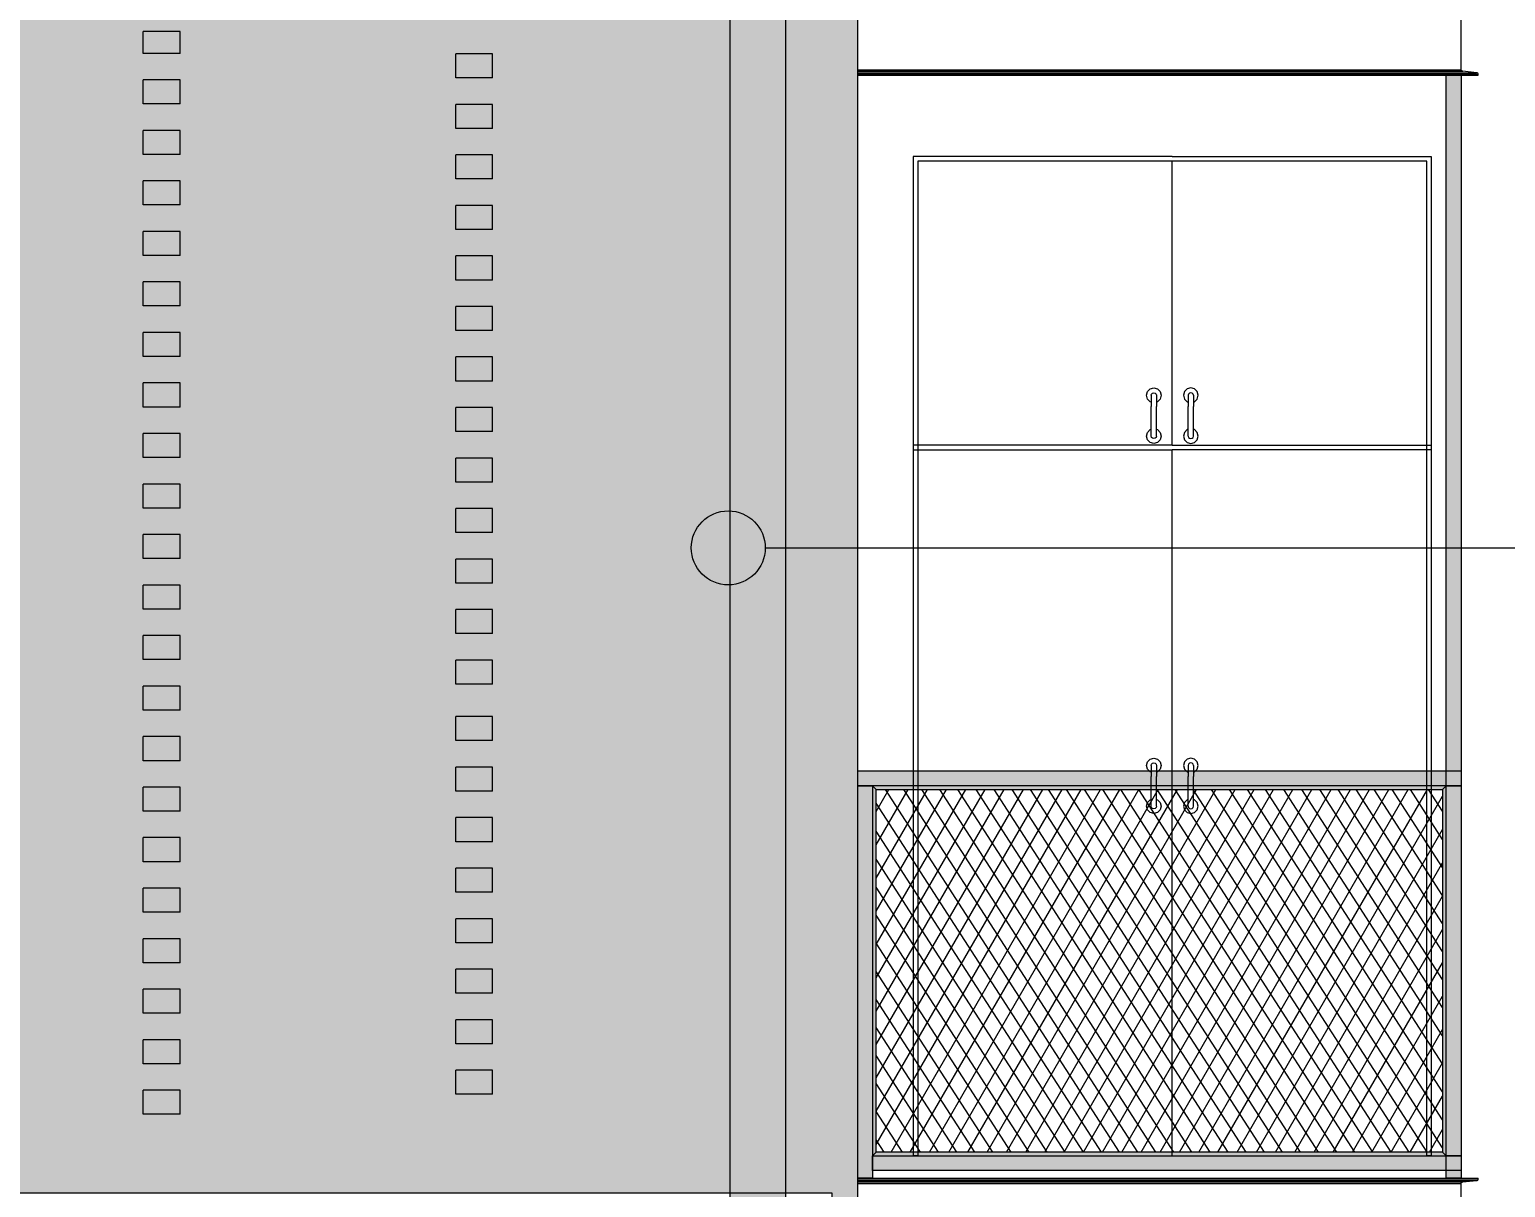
# Model space of a CAD drawing. Header units: metres. Extents: x 476297 to 476657, y 4620828 to 4621206.
# Drawn here: x 476568.757 to 476572.746, y 4621029.08 to 4621032.209 of the extents above; entities that cross this region are included whole.
import ezdxf

# ---------------------------------------------------------------- set-up
doc = ezdxf.new("R2010")
doc.units = ezdxf.units.M
doc.header["$MEASUREMENT"] = 0
for name, color, linetype in [('New2D Drafting - General', 7, 'Continuous'), ('New2D Drafting - General_Pen_No__30_Pen_No__9_Pen_No__9', 7, 'Continuous'), ('NewStructural - Bearing', 7, 'Continuous'), ('Structural - Bearing', 7, 'Continuous'), ('zoma', 7, 'Continuous'), ('zoma_Pen_No__5', 7, 'Continuous')]:
    doc.layers.add(name, color=color, linetype=linetype)
doc.styles.add('GENERATED_STYLE_2', font='arial.ttf')
doc.dimstyles.new('GENERATED_STYLE__1', dxfattribs={"dimtxt": 0.2, "dimasz": 0.064421, "dimexe": 0.18, "dimexo": 0.003, "dimgap": 0.09, "dimtad": 1, "dimtih": 1, "dimtoh": 1, "dimzin": 0, "dimdsep": 46, "dimtxsty": 'GENERATED_STYLE_2', "dimblk": 'ARROWHEAD_2', "dimblk1": 'ARROWHEAD_2', "dimblk2": 'ARROWHEAD_2', "dimcen": 0.09, "dimclrd": 142, "dimclre": 142, "dimclrt": 142, "dimadec": 0, "dimazin": 0, "dimtfac": 1, "dimtdec": 4, "dimtmove": 0, "dimatfit": 3, "dimfxl": 1, "dimtolj": 1, "dimtzin": 0, "dimarcsym": 0})

# ---------------------------------------------------------------- blocks, each defined once
blk = doc.blocks.new('*D19', base_point=(476844.5271, 4621385.791))
at = {"layer": 'zoma', "color": 142, "linetype": 'Continuous', "lineweight": 0, "transparency": 16777216}
for p, q in [((476570.5254, 4621023.3108), (476570.5254, 4621023.1836)), ((476570.9254, 4621023.3108), (476570.9254, 4621023.1836)), ((476570.5009, 4621023.2048), (476570.5499, 4621023.2896)), ((476570.9009, 4621023.2048), (476570.9499, 4621023.2896)), ((476570.9254, 4621023.2472), (476570.5254, 4621023.2472)), ((476570.9669, 4621023.2472), (476570.9254, 4621023.2472))]:
    blk.add_line(p, q, dxfattribs=at)
at = {"layer": 'zoma', "color": 142, "lineweight": 0, "transparency": 16777216, "insert": (476570.9499, 4621023.2872), "char_height": 0.2, "attachment_point": 7, "style": 'GENERATED_STYLE_2'}
blk.add_mtext('\\A1;{\\pql;\\fArial CYR|b0|i0|c204|p34;0,40}', dxfattribs=at)
blk = doc.blocks.new('ARROWHEAD_2')
at = {"color": 0, "linetype": 'Continuous', "lineweight": 0}
for p, q in [((-0.378, -0.655), (0.378, 0.655)), ((0, 0), (-1, 0))]:
    blk.add_line(p, q, dxfattribs=at)
blk = doc.blocks.new('*D20', base_point=(476844.5271, 4621385.791))
at = {"layer": 'zoma', "color": 142, "linetype": 'Continuous', "lineweight": 0, "transparency": 16777216}
for p, q in [((476564.0255, 4621023.3108), (476564.0255, 4621023.1836)), ((476570.5254, 4621023.3108), (476570.5254, 4621023.1836)), ((476564.0011, 4621023.2048), (476564.05, 4621023.2896)), ((476570.5009, 4621023.2048), (476570.5499, 4621023.2896)), ((476570.5254, 4621023.2472), (476564.0255, 4621023.2472))]:
    blk.add_line(p, q, dxfattribs=at)
at = {"layer": 'zoma', "color": 142, "lineweight": 0, "transparency": 16777216, "char_height": 0.2, "attachment_point": 7, "style": 'GENERATED_STYLE_2'}
for s, insert in [('\\A1;{\\pql;\\fArial CYR|b0|i0|c204|p34;0,40}', (476564.05, 4621023.2872)), ('\\A1;{\\pql;\\fArial CYR|b0|i0|c204|p34;6,50}', (476567.0094, 4621023.2872))]:
    blk.add_mtext(s, dxfattribs=dict(at, insert=insert))
blk = doc.blocks.new('Line_14', base_point=(476570.6455, 4621030.8088))
at = {"layer": 'zoma_Pen_No__5', "linetype": 'Continuous', "lineweight": 0}
blk.add_hatch(color=142, dxfattribs=at).paths.add_polyline_path([(476570.5455, 4621030.8088), (476570.5531, 4621030.7706), (476570.5748, 4621030.7381), (476570.6072, 4621030.7164), (476570.6455, 4621030.7088), (476570.6838, 4621030.7164), (476570.7162, 4621030.7381), (476570.7379, 4621030.7706), (476570.7455, 4621030.8088), (476570.7379, 4621030.8471), (476570.7162, 4621030.8795), (476570.6838, 4621030.9012), (476570.6455, 4621030.9088), (476570.6072, 4621030.9012), (476570.5748, 4621030.8795), (476570.5531, 4621030.8471)])
at = {"layer": 'zoma_Pen_No__5', "color": 142, "linetype": 'Continuous', "lineweight": 0}
blk.add_line((476570.7455, 4621030.8088), (476583.6398, 4621030.8088), dxfattribs=at)
blk.add_circle((476570.6455, 4621030.8088), 0.1, dxfattribs=at)

msp = doc.modelspace()

# ---------------------------------------------------------------- hatches: boundary and pattern name
at = {"layer": 'New2D Drafting - General', "linetype": 'Continuous', "lineweight": 0}
h = msp.add_hatch(dxfattribs=at)
h.set_pattern_fill('BATT_INSULATION', style=0, pattern_type=2)
h.set_pattern_definition([(60, (476844.52715, 4621385.791044), (-0.038971143, 0.0225), []), (122.833095, (476844.52715, 4621385.791044), (0.0368060797, 0.01875), [])])
h.paths.add_polyline_path([(476571.0454, 4621030.156), (476572.5758, 4621030.156), (476572.5758, 4621029.176), (476571.0454, 4621029.176)])
at = {"layer": 'New2D Drafting - General_Pen_No__30_Pen_No__9_Pen_No__9', "linetype": 'Continuous', "lineweight": 0}
h = msp.add_hatch(dxfattribs=at)
h.set_pattern_fill('BRICK___RUNNING_BOND', color=252, style=0, pattern_type=2)
h.set_pattern_definition([(180, (476560.325686, 4621034.17524), (0, 0.06664), []), (90, (476560.32569, 4621034.17524), (0.2448, 0), [0.06664, -0.06664]), (90, (476560.20329, 4621034.24188), (0.2448, 0), [0.06664, -0.06664])])
h.paths.add_polyline_path([(476553.1553, 4621031.666), (476553.2251, 4621031.666), (476553.2251, 4621029.066), (476570.9254, 4621029.066), (476570.9254, 4621024.666), (476570.9954, 4621024.666), (476570.9954, 4621029.166), (476570.9954, 4621039.1656), (476553.1553, 4621039.1656), (476553.1553, 4621038.706)])
h.paths.add_polyline_path([(476558.5251, 4621031.666), (476560.1251, 4621031.666), (476560.1251, 4621030.066), (476558.5251, 4621030.066)], flags=0)
h.paths.add_polyline_path([(476560.1251, 4621036.466), (476560.1251, 4621038.066), (476558.5251, 4621038.066), (476558.5251, 4621036.466)], flags=0)
h.paths.add_polyline_path([(476558.5251, 4621034.866), (476560.1251, 4621034.866), (476560.1251, 4621033.266), (476558.5251, 4621033.266)], flags=0)
h.paths.add_polyline_path([(476565.8257, 4621030.066), (476564.2253, 4621030.066), (476564.2253, 4621031.666), (476565.8257, 4621031.666)], flags=0)
h.paths.add_polyline_path([(476564.2253, 4621034.866), (476565.8257, 4621034.866), (476565.8257, 4621033.266), (476564.2253, 4621033.266)], flags=0)
h.paths.add_polyline_path([(476564.2253, 4621038.066), (476564.2253, 4621036.466), (476565.8257, 4621036.466), (476565.8257, 4621038.066)], flags=0)
for points in [[(476570.8004, 4621024.666), (476570.6504, 4621024.666), (476570.6504, 4621038.4661), (476570.8004, 4621038.4661)], [(476572.6258, 4621032.086), (476572.6258, 4621029.166), (476572.5858, 4621029.166), (476572.5858, 4621032.086)], [(476572.6258, 4621030.206), (476572.6258, 4621030.166), (476570.9954, 4621030.166), (476570.9954, 4621030.206)], [(476571.0354, 4621029.106), (476570.9954, 4621029.106), (476570.9954, 4621030.166), (476571.0354, 4621030.166)], [(476571.0354, 4621029.166), (476571.0454, 4621029.176), (476571.0454, 4621030.156), (476571.0354, 4621030.166)], [(476572.5758, 4621030.156), (476572.5858, 4621030.166), (476571.0354, 4621030.166), (476571.0454, 4621030.156)], [(476572.5758, 4621029.176), (476572.5858, 4621029.166), (476572.5858, 4621030.166), (476572.5758, 4621030.156)], [(476572.6258, 4621029.106), (476572.5858, 4621029.106), (476572.5858, 4621030.166), (476572.6258, 4621030.166)], [(476572.5858, 4621029.166), (476572.5758, 4621029.176), (476571.0454, 4621029.176), (476571.0354, 4621029.166)], [(476572.6258, 4621029.166), (476572.6258, 4621029.126), (476571.0354, 4621029.126), (476571.0354, 4621029.166)]]:
    msp.add_hatch(color=255, dxfattribs=at).paths.add_polyline_path(points)

# ---------------------------------------------------------------- linework, layer by layer
at = {"layer": 'New2D Drafting - General', "color": 7, "linetype": 'Continuous', "lineweight": 0, "flags": 128}
msp.add_lwpolyline([(476571.0454, 4621030.156), (476572.5758, 4621030.156), (476572.5758, 4621029.176), (476571.0454, 4621029.176)], close=True, dxfattribs=at)
at = {"layer": 'New2D Drafting - General_Pen_No__30_Pen_No__9_Pen_No__9', "color": 7, "linetype": 'Continuous', "lineweight": 0, "flags": 128}
for points in [[(476553.1553, 4621031.666), (476553.2251, 4621031.666), (476553.2251, 4621029.066), (476570.9254, 4621029.066), (476570.9254, 4621024.666), (476570.9954, 4621024.666), (476570.9954, 4621029.166), (476570.9954, 4621039.1656), (476553.1553, 4621039.1656), (476553.1553, 4621038.706)], [(476570.8004, 4621024.666), (476570.6504, 4621024.666), (476570.6504, 4621038.4661), (476570.8004, 4621038.4661)], [(476572.6258, 4621032.086), (476572.6258, 4621029.166), (476572.5858, 4621029.166), (476572.5858, 4621032.086)], [(476572.6258, 4621030.206), (476572.6258, 4621030.166), (476570.9954, 4621030.166), (476570.9954, 4621030.206)], [(476571.0354, 4621029.106), (476570.9954, 4621029.106), (476570.9954, 4621030.166), (476571.0354, 4621030.166)], [(476571.0354, 4621029.166), (476571.0454, 4621029.176), (476571.0454, 4621030.156), (476571.0354, 4621030.166)], [(476572.5758, 4621030.156), (476572.5858, 4621030.166), (476571.0354, 4621030.166), (476571.0454, 4621030.156)], [(476572.5758, 4621029.176), (476572.5858, 4621029.166), (476572.5858, 4621030.166), (476572.5758, 4621030.156)], [(476572.6258, 4621029.106), (476572.5858, 4621029.106), (476572.5858, 4621030.166), (476572.6258, 4621030.166)], [(476572.5858, 4621029.166), (476572.5758, 4621029.176), (476571.0454, 4621029.176), (476571.0354, 4621029.166)], [(476572.6258, 4621029.166), (476572.6258, 4621029.126), (476571.0354, 4621029.126), (476571.0354, 4621029.166)]]:
    msp.add_lwpolyline(points, close=True, dxfattribs=at)
at = {"layer": 'NewStructural - Bearing', "color": 7, "linetype": 'Continuous', "lineweight": 0}
for p, q in [((476569.164, 4621032.2038), (476569.0643, 4621032.2038)), ((476569.0643, 4621032.145), (476569.0643, 4621032.2038)), ((476569.164, 4621032.145), (476569.164, 4621032.2038)), ((476569.164, 4621032.145), (476569.0643, 4621032.145)), ((476569.9089, 4621032.0787), (476569.9089, 4621032.1437)), ((476570.0085, 4621032.1437), (476569.9089, 4621032.1437)), ((476570.0085, 4621032.0787), (476570.0085, 4621032.1437)), ((476569.0643, 4621032.0085), (476569.0643, 4621032.0735)), ((476569.164, 4621032.0735), (476569.0643, 4621032.0735)), ((476569.164, 4621032.0085), (476569.164, 4621032.0735)), ((476570.0085, 4621032.0787), (476569.9089, 4621032.0787)), ((476569.164, 4621032.0085), (476569.0643, 4621032.0085)), ((476569.9089, 4621031.9422), (476569.9089, 4621032.0072)), ((476570.0085, 4621032.0072), (476569.9089, 4621032.0072)), ((476570.0085, 4621031.9422), (476570.0085, 4621032.0072)), ((476569.0643, 4621031.872), (476569.0643, 4621031.937)), ((476569.164, 4621031.937), (476569.0643, 4621031.937)), ((476569.164, 4621031.872), (476569.164, 4621031.937)), ((476570.0085, 4621031.9422), (476569.9089, 4621031.9422)), ((476569.164, 4621031.872), (476569.0643, 4621031.872)), ((476569.9089, 4621031.8056), (476569.9089, 4621031.8706)), ((476570.0085, 4621031.8706), (476569.9089, 4621031.8706)), ((476570.0085, 4621031.8056), (476570.0085, 4621031.8706)), ((476571.8453, 4621031.866), (476571.1453, 4621031.866)), ((476571.1453, 4621031.866), (476571.1453, 4621031.086)), ((476572.5333, 4621031.854), (476571.1573, 4621031.854)), ((476571.1573, 4621031.854), (476571.1573, 4621031.086)), ((476571.8453, 4621031.866), (476572.5453, 4621031.866)), ((476571.8453, 4621031.086), (476571.8453, 4621031.854)), ((476572.5333, 4621031.086), (476572.5333, 4621031.854)), ((476572.5453, 4621031.866), (476572.5453, 4621031.086)), ((476570.0085, 4621031.8056), (476569.9089, 4621031.8056)), ((476569.0643, 4621031.7355), (476569.0643, 4621031.8005)), ((476569.164, 4621031.8005), (476569.0643, 4621031.8005)), ((476569.164, 4621031.7355), (476569.164, 4621031.8005)), ((476569.164, 4621031.7355), (476569.0643, 4621031.7355)), ((476569.9089, 4621031.6691), (476569.9089, 4621031.7341)), ((476570.0085, 4621031.7341), (476569.9089, 4621031.7341)), ((476570.0085, 4621031.6691), (476570.0085, 4621031.7341)), ((476569.0643, 4621031.599), (476569.0643, 4621031.664)), ((476569.164, 4621031.664), (476569.0643, 4621031.664)), ((476569.164, 4621031.599), (476569.164, 4621031.664)), ((476570.0085, 4621031.6691), (476569.9089, 4621031.6691)), ((476569.164, 4621031.599), (476569.0643, 4621031.599)), ((476569.9089, 4621031.5326), (476569.9089, 4621031.5976)), ((476570.0085, 4621031.5976), (476569.9089, 4621031.5976)), ((476570.0085, 4621031.5326), (476570.0085, 4621031.5976)), ((476569.0643, 4621031.4624), (476569.0643, 4621031.5274)), ((476569.164, 4621031.5274), (476569.0643, 4621031.5274)), ((476569.164, 4621031.4624), (476569.164, 4621031.5274)), ((476570.0085, 4621031.5326), (476569.9089, 4621031.5326)), ((476569.164, 4621031.4624), (476569.0643, 4621031.4624)), ((476569.9089, 4621031.3961), (476569.9089, 4621031.4611)), ((476570.0085, 4621031.4611), (476569.9089, 4621031.4611)), ((476570.0085, 4621031.3961), (476570.0085, 4621031.4611)), ((476569.0643, 4621031.3259), (476569.0643, 4621031.3909)), ((476569.164, 4621031.3909), (476569.0643, 4621031.3909)), ((476569.164, 4621031.3259), (476569.164, 4621031.3909)), ((476570.0085, 4621031.3961), (476569.9089, 4621031.3961)), ((476569.164, 4621031.3259), (476569.0643, 4621031.3259)), ((476569.9089, 4621031.2596), (476569.9089, 4621031.3246)), ((476570.0085, 4621031.3246), (476569.9089, 4621031.3246)), ((476570.0085, 4621031.2596), (476570.0085, 4621031.3246)), ((476569.0643, 4621031.1894), (476569.0643, 4621031.2544)), ((476569.164, 4621031.2544), (476569.0643, 4621031.2544)), ((476569.164, 4621031.1894), (476569.164, 4621031.2544)), ((476570.0085, 4621031.2596), (476569.9089, 4621031.2596)), ((476571.7753, 4621031.221), (476571.7779, 4621031.231)), ((476571.7779, 4621031.211), (476571.7753, 4621031.221)), ((476571.7779, 4621031.231), (476571.7853, 4621031.2383)), ((476571.7853, 4621031.2037), (476571.7779, 4621031.211)), ((476571.7853, 4621031.2383), (476571.7953, 4621031.241)), ((476571.7883, 4621031.2029), (476571.7853, 4621031.2037)), ((476571.7883, 4621031.221), (476571.7892, 4621031.2245)), ((476571.7883, 4621031.221), (476571.7883, 4621031.217)), ((476571.7883, 4621031.217), (476571.7883, 4621031.206)), ((476571.7883, 4621031.206), (476571.7883, 4621031.191)), ((476571.7892, 4621031.2245), (476571.7918, 4621031.2271)), ((476571.7918, 4621031.2271), (476571.7953, 4621031.228)), ((476571.7953, 4621031.241), (476571.8053, 4621031.2383)), ((476571.7953, 4621031.228), (476571.7988, 4621031.2271)), ((476571.7988, 4621031.2271), (476571.8013, 4621031.2245)), ((476571.8013, 4621031.2245), (476571.8023, 4621031.221)), ((476571.8023, 4621031.221), (476571.8023, 4621031.217)), ((476571.8023, 4621031.217), (476571.8023, 4621031.206)), ((476571.8023, 4621031.206), (476571.8023, 4621031.191)), ((476571.8053, 4621031.2037), (476571.8023, 4621031.2029)), ((476571.8053, 4621031.2383), (476571.8126, 4621031.231)), ((476571.8126, 4621031.211), (476571.8053, 4621031.2037)), ((476571.8126, 4621031.231), (476571.8153, 4621031.221)), ((476571.8153, 4621031.221), (476571.8126, 4621031.211)), ((476571.8779, 4621031.231), (476571.8753, 4621031.221)), ((476571.8753, 4621031.221), (476571.8779, 4621031.211)), ((476571.8853, 4621031.2383), (476571.8779, 4621031.231)), ((476571.8779, 4621031.211), (476571.8853, 4621031.2037)), ((476571.8953, 4621031.241), (476571.8853, 4621031.2383)), ((476571.8853, 4621031.2037), (476571.8883, 4621031.2029)), ((476571.8892, 4621031.2245), (476571.8883, 4621031.221)), ((476571.8883, 4621031.221), (476571.8883, 4621031.217)), ((476571.8883, 4621031.217), (476571.8883, 4621031.206)), ((476571.8883, 4621031.206), (476571.8883, 4621031.191)), ((476571.8918, 4621031.2271), (476571.8892, 4621031.2245)), ((476571.8953, 4621031.228), (476571.8918, 4621031.2271)), ((476571.9053, 4621031.2383), (476571.8953, 4621031.241)), ((476571.8988, 4621031.2271), (476571.8953, 4621031.228)), ((476571.9013, 4621031.2245), (476571.8988, 4621031.2271)), ((476571.9023, 4621031.221), (476571.9013, 4621031.2245)), ((476571.9023, 4621031.221), (476571.9023, 4621031.217)), ((476571.9023, 4621031.217), (476571.9023, 4621031.206)), ((476571.9023, 4621031.206), (476571.9023, 4621031.191)), ((476571.9023, 4621031.2029), (476571.9053, 4621031.2037)), ((476571.9126, 4621031.231), (476571.9053, 4621031.2383)), ((476571.9053, 4621031.2037), (476571.9126, 4621031.211)), ((476571.9153, 4621031.221), (476571.9126, 4621031.231)), ((476571.9126, 4621031.211), (476571.9153, 4621031.221)), ((476569.164, 4621031.1894), (476569.0643, 4621031.1894)), ((476569.9089, 4621031.123), (476569.9089, 4621031.188)), ((476570.0085, 4621031.188), (476569.9089, 4621031.188)), ((476570.0085, 4621031.123), (476570.0085, 4621031.188)), ((476571.7883, 4621031.141), (476571.7883, 4621031.191)), ((476571.8023, 4621031.141), (476571.8023, 4621031.191)), ((476571.8883, 4621031.141), (476571.8883, 4621031.191)), ((476571.9023, 4621031.141), (476571.9023, 4621031.191)), ((476571.7779, 4621031.121), (476571.7853, 4621031.1283)), ((476571.7853, 4621031.1283), (476571.7883, 4621031.1292)), ((476571.7883, 4621031.126), (476571.7883, 4621031.141)), ((476571.7883, 4621031.115), (476571.7883, 4621031.126)), ((476571.8023, 4621031.126), (476571.8023, 4621031.141)), ((476571.8023, 4621031.1292), (476571.8053, 4621031.1283)), ((476571.8023, 4621031.115), (476571.8023, 4621031.126)), ((476571.8053, 4621031.1283), (476571.8126, 4621031.121)), ((476571.8853, 4621031.1283), (476571.8779, 4621031.121)), ((476571.8883, 4621031.1292), (476571.8853, 4621031.1283)), ((476571.8883, 4621031.126), (476571.8883, 4621031.141)), ((476571.8883, 4621031.115), (476571.8883, 4621031.126)), ((476571.9023, 4621031.126), (476571.9023, 4621031.141)), ((476571.9053, 4621031.1283), (476571.9023, 4621031.1292)), ((476571.9023, 4621031.115), (476571.9023, 4621031.126)), ((476571.9126, 4621031.121), (476571.9053, 4621031.1283)), ((476569.0643, 4621031.0529), (476569.0643, 4621031.1179)), ((476569.164, 4621031.1179), (476569.0643, 4621031.1179)), ((476569.164, 4621031.0529), (476569.164, 4621031.1179)), ((476570.0085, 4621031.123), (476569.9089, 4621031.123)), ((476571.8453, 4621031.086), (476571.1453, 4621031.086)), ((476571.1453, 4621031.086), (476571.1453, 4621029.166)), ((476571.1573, 4621031.086), (476571.1453, 4621031.086)), ((476571.1573, 4621031.086), (476571.1573, 4621029.166)), ((476571.7753, 4621031.111), (476571.7779, 4621031.121)), ((476571.7779, 4621031.101), (476571.7753, 4621031.111)), ((476571.7853, 4621031.0937), (476571.7779, 4621031.101)), ((476571.7953, 4621031.091), (476571.7853, 4621031.0937)), ((476571.7883, 4621031.111), (476571.7883, 4621031.115)), ((476571.7892, 4621031.1075), (476571.7883, 4621031.111)), ((476571.7918, 4621031.105), (476571.7892, 4621031.1075)), ((476571.7953, 4621031.104), (476571.7918, 4621031.105)), ((476571.7988, 4621031.105), (476571.7953, 4621031.104)), ((476571.8053, 4621031.0937), (476571.7953, 4621031.091)), ((476571.8013, 4621031.1075), (476571.7988, 4621031.105)), ((476571.8023, 4621031.111), (476571.8013, 4621031.1075)), ((476571.8023, 4621031.111), (476571.8023, 4621031.115)), ((476571.8126, 4621031.101), (476571.8053, 4621031.0937)), ((476571.8126, 4621031.121), (476571.8153, 4621031.111)), ((476571.8153, 4621031.111), (476571.8126, 4621031.101)), ((476571.8453, 4621031.086), (476572.5453, 4621031.086)), ((476571.8779, 4621031.121), (476571.8753, 4621031.111)), ((476571.8753, 4621031.111), (476571.8779, 4621031.101)), ((476571.8779, 4621031.101), (476571.8853, 4621031.0937)), ((476571.8853, 4621031.0937), (476571.8953, 4621031.091)), ((476571.8883, 4621031.111), (476571.8883, 4621031.115)), ((476571.8883, 4621031.111), (476571.8892, 4621031.1075)), ((476571.8892, 4621031.1075), (476571.8918, 4621031.105)), ((476571.8918, 4621031.105), (476571.8953, 4621031.104)), ((476571.8953, 4621031.104), (476571.8988, 4621031.105)), ((476571.8953, 4621031.091), (476571.9053, 4621031.0937)), ((476571.8988, 4621031.105), (476571.9013, 4621031.1075)), ((476571.9013, 4621031.1075), (476571.9023, 4621031.111)), ((476571.9023, 4621031.111), (476571.9023, 4621031.115)), ((476571.9053, 4621031.0937), (476571.9126, 4621031.101)), ((476571.9153, 4621031.111), (476571.9126, 4621031.121)), ((476571.9126, 4621031.101), (476571.9153, 4621031.111)), ((476572.5333, 4621029.166), (476572.5333, 4621031.086)), ((476572.5453, 4621031.086), (476572.5453, 4621029.166)), ((476569.164, 4621031.0529), (476569.0643, 4621031.0529)), ((476569.9089, 4621030.9865), (476569.9089, 4621031.0515)), ((476570.0085, 4621031.0515), (476569.9089, 4621031.0515)), ((476570.0085, 4621030.9865), (476570.0085, 4621031.0515)), ((476571.1453, 4621031.074), (476571.8453, 4621031.074)), ((476571.8453, 4621029.166), (476571.8453, 4621031.074)), ((476572.5453, 4621031.074), (476571.8453, 4621031.074)), ((476569.0643, 4621030.9164), (476569.0643, 4621030.9814)), ((476569.164, 4621030.9814), (476569.0643, 4621030.9814)), ((476569.164, 4621030.9164), (476569.164, 4621030.9814)), ((476570.0085, 4621030.9865), (476569.9089, 4621030.9865)), ((476569.164, 4621030.9164), (476569.0643, 4621030.9164)), ((476569.9089, 4621030.85), (476569.9089, 4621030.915)), ((476570.0085, 4621030.915), (476569.9089, 4621030.915)), ((476570.0085, 4621030.85), (476570.0085, 4621030.915)), ((476569.0643, 4621030.7799), (476569.0643, 4621030.8449)), ((476569.164, 4621030.8449), (476569.0643, 4621030.8449)), ((476569.164, 4621030.7799), (476569.164, 4621030.8449)), ((476570.0085, 4621030.85), (476569.9089, 4621030.85)), ((476569.164, 4621030.7799), (476569.0643, 4621030.7799)), ((476569.9089, 4621030.7135), (476569.9089, 4621030.7785)), ((476570.0085, 4621030.7785), (476569.9089, 4621030.7785)), ((476570.0085, 4621030.7135), (476570.0085, 4621030.7785)), ((476569.0643, 4621030.6433), (476569.0643, 4621030.7083)), ((476569.164, 4621030.7083), (476569.0643, 4621030.7083)), ((476569.164, 4621030.6433), (476569.164, 4621030.7083)), ((476570.0085, 4621030.7135), (476569.9089, 4621030.7135)), ((476569.164, 4621030.6433), (476569.0643, 4621030.6433)), ((476569.9089, 4621030.577), (476569.9089, 4621030.642)), ((476570.0085, 4621030.642), (476569.9089, 4621030.642)), ((476570.0085, 4621030.577), (476570.0085, 4621030.642)), ((476569.0643, 4621030.5068), (476569.0643, 4621030.5718)), ((476569.164, 4621030.5718), (476569.0643, 4621030.5718)), ((476569.164, 4621030.5068), (476569.164, 4621030.5718)), ((476570.0085, 4621030.577), (476569.9089, 4621030.577)), ((476569.164, 4621030.5068), (476569.0643, 4621030.5068)), ((476569.9089, 4621030.4405), (476569.9089, 4621030.5055)), ((476570.0085, 4621030.5055), (476569.9089, 4621030.5055)), ((476570.0085, 4621030.4405), (476570.0085, 4621030.5055)), ((476569.0643, 4621030.3703), (476569.0643, 4621030.4353)), ((476569.164, 4621030.4353), (476569.0643, 4621030.4353)), ((476569.164, 4621030.3703), (476569.164, 4621030.4353)), ((476570.0085, 4621030.4405), (476569.9089, 4621030.4405)), ((476569.164, 4621030.3703), (476569.0643, 4621030.3703)), ((476569.9089, 4621030.2879), (476569.9089, 4621030.3529)), ((476570.0085, 4621030.3529), (476569.9089, 4621030.3529)), ((476570.0085, 4621030.2879), (476570.0085, 4621030.3529)), ((476569.0643, 4621030.2338), (476569.0643, 4621030.2988)), ((476569.164, 4621030.2988), (476569.0643, 4621030.2988)), ((476569.164, 4621030.2338), (476569.164, 4621030.2988)), ((476570.0085, 4621030.2879), (476569.9089, 4621030.2879)), ((476569.164, 4621030.2338), (476569.0643, 4621030.2338)), ((476569.9089, 4621030.1514), (476569.9089, 4621030.2164)), ((476570.0085, 4621030.2164), (476569.9089, 4621030.2164)), ((476570.0085, 4621030.1514), (476570.0085, 4621030.2164)), ((476571.7753, 4621030.221), (476571.7779, 4621030.231)), ((476571.7779, 4621030.211), (476571.7753, 4621030.221)), ((476571.7779, 4621030.231), (476571.7853, 4621030.2383)), ((476571.7853, 4621030.2037), (476571.7779, 4621030.211)), ((476571.7853, 4621030.2383), (476571.7953, 4621030.241)), ((476571.7883, 4621030.221), (476571.7892, 4621030.2245)), ((476571.7883, 4621030.221), (476571.7883, 4621030.217)), ((476571.7883, 4621030.217), (476571.7883, 4621030.206)), ((476571.7892, 4621030.2245), (476571.7918, 4621030.2271)), ((476571.7918, 4621030.2271), (476571.7953, 4621030.228)), ((476571.7953, 4621030.241), (476571.8053, 4621030.2383)), ((476571.7953, 4621030.228), (476571.7988, 4621030.2271)), ((476571.7988, 4621030.2271), (476571.8013, 4621030.2245)), ((476571.8013, 4621030.2245), (476571.8023, 4621030.221)), ((476571.8023, 4621030.221), (476571.8023, 4621030.217)), ((476571.8023, 4621030.217), (476571.8023, 4621030.206)), ((476571.8053, 4621030.2383), (476571.8126, 4621030.231)), ((476571.8126, 4621030.211), (476571.8053, 4621030.2037)), ((476571.8126, 4621030.231), (476571.8153, 4621030.221)), ((476571.8153, 4621030.221), (476571.8126, 4621030.211)), ((476571.8779, 4621030.231), (476571.8753, 4621030.221)), ((476571.8753, 4621030.221), (476571.8779, 4621030.211)), ((476571.8853, 4621030.2383), (476571.8779, 4621030.231)), ((476571.8779, 4621030.211), (476571.8853, 4621030.2037)), ((476571.8953, 4621030.241), (476571.8853, 4621030.2383)), ((476571.8892, 4621030.2245), (476571.8883, 4621030.221)), ((476571.8883, 4621030.221), (476571.8883, 4621030.217)), ((476571.8883, 4621030.217), (476571.8883, 4621030.206)), ((476571.8918, 4621030.2271), (476571.8892, 4621030.2245)), ((476571.8953, 4621030.228), (476571.8918, 4621030.2271)), ((476571.9053, 4621030.2383), (476571.8953, 4621030.241)), ((476571.8988, 4621030.2271), (476571.8953, 4621030.228)), ((476571.9013, 4621030.2245), (476571.8988, 4621030.2271)), ((476571.9023, 4621030.221), (476571.9013, 4621030.2245)), ((476571.9023, 4621030.221), (476571.9023, 4621030.217)), ((476571.9023, 4621030.217), (476571.9023, 4621030.206)), ((476571.9126, 4621030.231), (476571.9053, 4621030.2383)), ((476571.9053, 4621030.2037), (476571.9126, 4621030.211)), ((476571.9153, 4621030.221), (476571.9126, 4621030.231)), ((476571.9126, 4621030.211), (476571.9153, 4621030.221)), ((476571.7883, 4621030.2029), (476571.7853, 4621030.2037)), ((476571.7883, 4621030.206), (476571.7883, 4621030.191)), ((476571.7883, 4621030.141), (476571.7883, 4621030.191)), ((476571.8023, 4621030.206), (476571.8023, 4621030.191)), ((476571.8053, 4621030.2037), (476571.8023, 4621030.2029)), ((476571.8023, 4621030.141), (476571.8023, 4621030.191)), ((476571.8853, 4621030.2037), (476571.8883, 4621030.2029)), ((476571.8883, 4621030.206), (476571.8883, 4621030.191)), ((476571.8883, 4621030.141), (476571.8883, 4621030.191)), ((476571.9023, 4621030.206), (476571.9023, 4621030.191)), ((476571.9023, 4621030.2029), (476571.9053, 4621030.2037)), ((476571.9023, 4621030.141), (476571.9023, 4621030.191)), ((476569.0643, 4621030.0973), (476569.0643, 4621030.1623)), ((476569.164, 4621030.1623), (476569.0643, 4621030.1623)), ((476569.164, 4621030.0973), (476569.164, 4621030.1623)), ((476570.0085, 4621030.1514), (476569.9089, 4621030.1514)), ((476571.7779, 4621030.121), (476571.7853, 4621030.1283)), ((476571.7853, 4621030.1283), (476571.7883, 4621030.1292)), ((476571.7883, 4621030.126), (476571.7883, 4621030.141)), ((476571.8023, 4621030.126), (476571.8023, 4621030.141)), ((476571.8023, 4621030.1292), (476571.8053, 4621030.1283)), ((476571.8053, 4621030.1283), (476571.8126, 4621030.121)), ((476571.8853, 4621030.1283), (476571.8779, 4621030.121)), ((476571.8883, 4621030.1292), (476571.8853, 4621030.1283)), ((476571.8883, 4621030.126), (476571.8883, 4621030.141)), ((476571.9023, 4621030.126), (476571.9023, 4621030.141)), ((476571.9053, 4621030.1283), (476571.9023, 4621030.1292)), ((476571.9126, 4621030.121), (476571.9053, 4621030.1283)), ((476569.164, 4621030.0973), (476569.0643, 4621030.0973)), ((476571.7753, 4621030.111), (476571.7779, 4621030.121)), ((476571.7779, 4621030.101), (476571.7753, 4621030.111)), ((476571.7853, 4621030.0937), (476571.7779, 4621030.101)), ((476571.7953, 4621030.091), (476571.7853, 4621030.0937)), ((476571.7883, 4621030.115), (476571.7883, 4621030.126)), ((476571.7883, 4621030.111), (476571.7883, 4621030.115)), ((476571.7892, 4621030.1075), (476571.7883, 4621030.111)), ((476571.7918, 4621030.105), (476571.7892, 4621030.1075)), ((476571.7953, 4621030.104), (476571.7918, 4621030.105)), ((476571.7988, 4621030.105), (476571.7953, 4621030.104)), ((476571.8053, 4621030.0937), (476571.7953, 4621030.091)), ((476571.8013, 4621030.1075), (476571.7988, 4621030.105)), ((476571.8023, 4621030.111), (476571.8013, 4621030.1075)), ((476571.8023, 4621030.115), (476571.8023, 4621030.126)), ((476571.8023, 4621030.111), (476571.8023, 4621030.115)), ((476571.8126, 4621030.101), (476571.8053, 4621030.0937)), ((476571.8126, 4621030.121), (476571.8153, 4621030.111)), ((476571.8153, 4621030.111), (476571.8126, 4621030.101)), ((476571.8779, 4621030.121), (476571.8753, 4621030.111)), ((476571.8753, 4621030.111), (476571.8779, 4621030.101)), ((476571.8779, 4621030.101), (476571.8853, 4621030.0937)), ((476571.8853, 4621030.0937), (476571.8953, 4621030.091)), ((476571.8883, 4621030.115), (476571.8883, 4621030.126)), ((476571.8883, 4621030.111), (476571.8883, 4621030.115)), ((476571.8883, 4621030.111), (476571.8892, 4621030.1075)), ((476571.8892, 4621030.1075), (476571.8918, 4621030.105)), ((476571.8918, 4621030.105), (476571.8953, 4621030.104)), ((476571.8953, 4621030.104), (476571.8988, 4621030.105)), ((476571.8953, 4621030.091), (476571.9053, 4621030.0937)), ((476571.8988, 4621030.105), (476571.9013, 4621030.1075)), ((476571.9013, 4621030.1075), (476571.9023, 4621030.111)), ((476571.9023, 4621030.115), (476571.9023, 4621030.126)), ((476571.9023, 4621030.111), (476571.9023, 4621030.115)), ((476571.9053, 4621030.0937), (476571.9126, 4621030.101)), ((476571.9153, 4621030.111), (476571.9126, 4621030.121)), ((476571.9126, 4621030.101), (476571.9153, 4621030.111)), ((476569.9089, 4621030.0148), (476569.9089, 4621030.0798)), ((476570.0085, 4621030.0798), (476569.9089, 4621030.0798)), ((476570.0085, 4621030.0148), (476570.0085, 4621030.0798)), ((476569.0643, 4621029.9608), (476569.0643, 4621030.0258)), ((476569.164, 4621030.0258), (476569.0643, 4621030.0258)), ((476569.164, 4621029.9608), (476569.164, 4621030.0258)), ((476570.0085, 4621030.0148), (476569.9089, 4621030.0148)), ((476569.164, 4621029.9608), (476569.0643, 4621029.9608)), ((476569.9089, 4621029.8783), (476569.9089, 4621029.9433)), ((476570.0085, 4621029.9433), (476569.9089, 4621029.9433)), ((476570.0085, 4621029.8783), (476570.0085, 4621029.9433)), ((476569.0643, 4621029.8242), (476569.0643, 4621029.8892)), ((476569.164, 4621029.8892), (476569.0643, 4621029.8892)), ((476569.164, 4621029.8242), (476569.164, 4621029.8892)), ((476570.0085, 4621029.8783), (476569.9089, 4621029.8783)), ((476569.164, 4621029.8242), (476569.0643, 4621029.8242)), ((476569.9089, 4621029.7418), (476569.9089, 4621029.8068)), ((476570.0085, 4621029.8068), (476569.9089, 4621029.8068)), ((476570.0085, 4621029.7418), (476570.0085, 4621029.8068)), ((476569.0643, 4621029.6877), (476569.0643, 4621029.7527)), ((476569.164, 4621029.7527), (476569.0643, 4621029.7527)), ((476569.164, 4621029.6877), (476569.164, 4621029.7527)), ((476570.0085, 4621029.7418), (476569.9089, 4621029.7418)), ((476569.164, 4621029.6877), (476569.0643, 4621029.6877)), ((476569.9089, 4621029.6053), (476569.9089, 4621029.6703)), ((476570.0085, 4621029.6703), (476569.9089, 4621029.6703)), ((476570.0085, 4621029.6053), (476570.0085, 4621029.6703)), ((476569.0643, 4621029.5512), (476569.0643, 4621029.6162)), ((476569.164, 4621029.6162), (476569.0643, 4621029.6162)), ((476569.164, 4621029.5512), (476569.164, 4621029.6162)), ((476570.0085, 4621029.6053), (476569.9089, 4621029.6053)), ((476569.164, 4621029.5512), (476569.0643, 4621029.5512)), ((476569.9089, 4621029.4688), (476569.9089, 4621029.5338)), ((476570.0085, 4621029.5338), (476569.9089, 4621029.5338)), ((476570.0085, 4621029.4688), (476570.0085, 4621029.5338)), ((476569.0643, 4621029.4147), (476569.0643, 4621029.4797)), ((476569.164, 4621029.4797), (476569.0643, 4621029.4797)), ((476569.164, 4621029.4147), (476569.164, 4621029.4797)), ((476570.0085, 4621029.4688), (476569.9089, 4621029.4688)), ((476569.164, 4621029.4147), (476569.0643, 4621029.4147)), ((476569.9089, 4621029.3323), (476569.9089, 4621029.3973)), ((476570.0085, 4621029.3973), (476569.9089, 4621029.3973)), ((476570.0085, 4621029.3323), (476570.0085, 4621029.3973)), ((476569.0643, 4621029.2782), (476569.0643, 4621029.3432)), ((476569.164, 4621029.3432), (476569.0643, 4621029.3432)), ((476569.164, 4621029.2782), (476569.164, 4621029.3432)), ((476570.0085, 4621029.3323), (476569.9089, 4621029.3323)), ((476569.164, 4621029.2782), (476569.0643, 4621029.2782)), ((476571.1573, 4621029.166), (476571.1453, 4621029.166)), ((476572.5453, 4621029.166), (476572.5333, 4621029.166))]:
    msp.add_line(p, q, dxfattribs=at)
at = {"layer": 'Structural - Bearing', "color": 7, "linetype": 'Continuous', "lineweight": 0}
for p, q in [((476572.6258, 4621032.1004), (476572.6258, 4621032.2916)), ((476570.9954, 4621032.1004), (476572.6258, 4621032.1004)), ((476570.9954, 4621032.0965), (476572.6303, 4621032.0965)), ((476570.9954, 4621032.0925), (476572.6677, 4621032.0925)), ((476570.9954, 4621032.0885), (476572.6721, 4621032.0885)), ((476570.9954, 4621032.086), (476572.6721, 4621032.086)), ((476572.6262, 4621032.0989), (476572.6258, 4621032.1004)), ((476572.6274, 4621032.0976), (476572.6262, 4621032.0989)), ((476572.6291, 4621032.0967), (476572.6274, 4621032.0976)), ((476572.6303, 4621032.0965), (476572.6291, 4621032.0967)), ((476572.6677, 4621032.0925), (476572.6303, 4621032.0965)), ((476572.6689, 4621032.0922), (476572.6677, 4621032.0925)), ((476572.6706, 4621032.0914), (476572.6689, 4621032.0922)), ((476572.6717, 4621032.0901), (476572.6706, 4621032.0914)), ((476572.6721, 4621032.0885), (476572.6717, 4621032.0901)), ((476572.6721, 4621032.086), (476572.6721, 4621032.0885)), ((476570.9954, 4621029.106), (476572.6721, 4621029.106)), ((476570.9954, 4621029.1035), (476572.6721, 4621029.1035)), ((476570.9954, 4621029.0996), (476572.6677, 4621029.0996)), ((476570.9954, 4621029.0956), (476572.6303, 4621029.0956)), ((476570.9954, 4621029.0916), (476572.6258, 4621029.0916)), ((476572.6258, 4621029.0916), (476572.6262, 4621029.0932)), ((476572.6258, 4621028.9004), (476572.6258, 4621029.0916)), ((476572.6262, 4621029.0932), (476572.6274, 4621029.0945)), ((476572.6274, 4621029.0945), (476572.6291, 4621029.0953)), ((476572.6291, 4621029.0953), (476572.6303, 4621029.0956)), ((476572.6303, 4621029.0956), (476572.6677, 4621029.0996)), ((476572.6677, 4621029.0996), (476572.6689, 4621029.0998)), ((476572.6689, 4621029.0998), (476572.6706, 4621029.1007)), ((476572.6706, 4621029.1007), (476572.6717, 4621029.102)), ((476572.6717, 4621029.102), (476572.6721, 4621029.1035)), ((476572.6721, 4621029.1035), (476572.6721, 4621029.106))]:
    msp.add_line(p, q, dxfattribs=at)

# ---------------------------------------------------------------- block references
at = {"layer": 'zoma_Pen_No__5', "color": 142, "linetype": 'Continuous', "lineweight": 0}
msp.add_blockref('Line_14', (476570.6455, 4621030.8088), dxfattribs=at)

# ---------------------------------------------------------------- dimensions: what is measured, and where the dimension line sits
at = {"layer": 'zoma', "color": 142, "linetype": 'Continuous', "lineweight": 0}
for base, p1, p2, picture, middle in [((476564.0255, 4621023.2472), (476570.5254, 4621047.4056), (476564.0255, 4621047.4056), '*D20', (476567.2692, 4621023.3872)), ((476570.5254, 4621023.2472), (476570.9254, 4621047.4056), (476570.5254, 4621047.4056), '*D19', (476571.2097, 4621023.3872))]:
    dim = msp.add_linear_dim(base=base, p1=p1, p2=p2, angle=180, dimstyle='GENERATED_STYLE__1', dxfattribs=at)
    dim.commit()
    dim.dimension.update_dxf_attribs({"geometry": picture, "text_midpoint": middle, "dimtype": 160})

doc.saveas('drawing.dxf')
